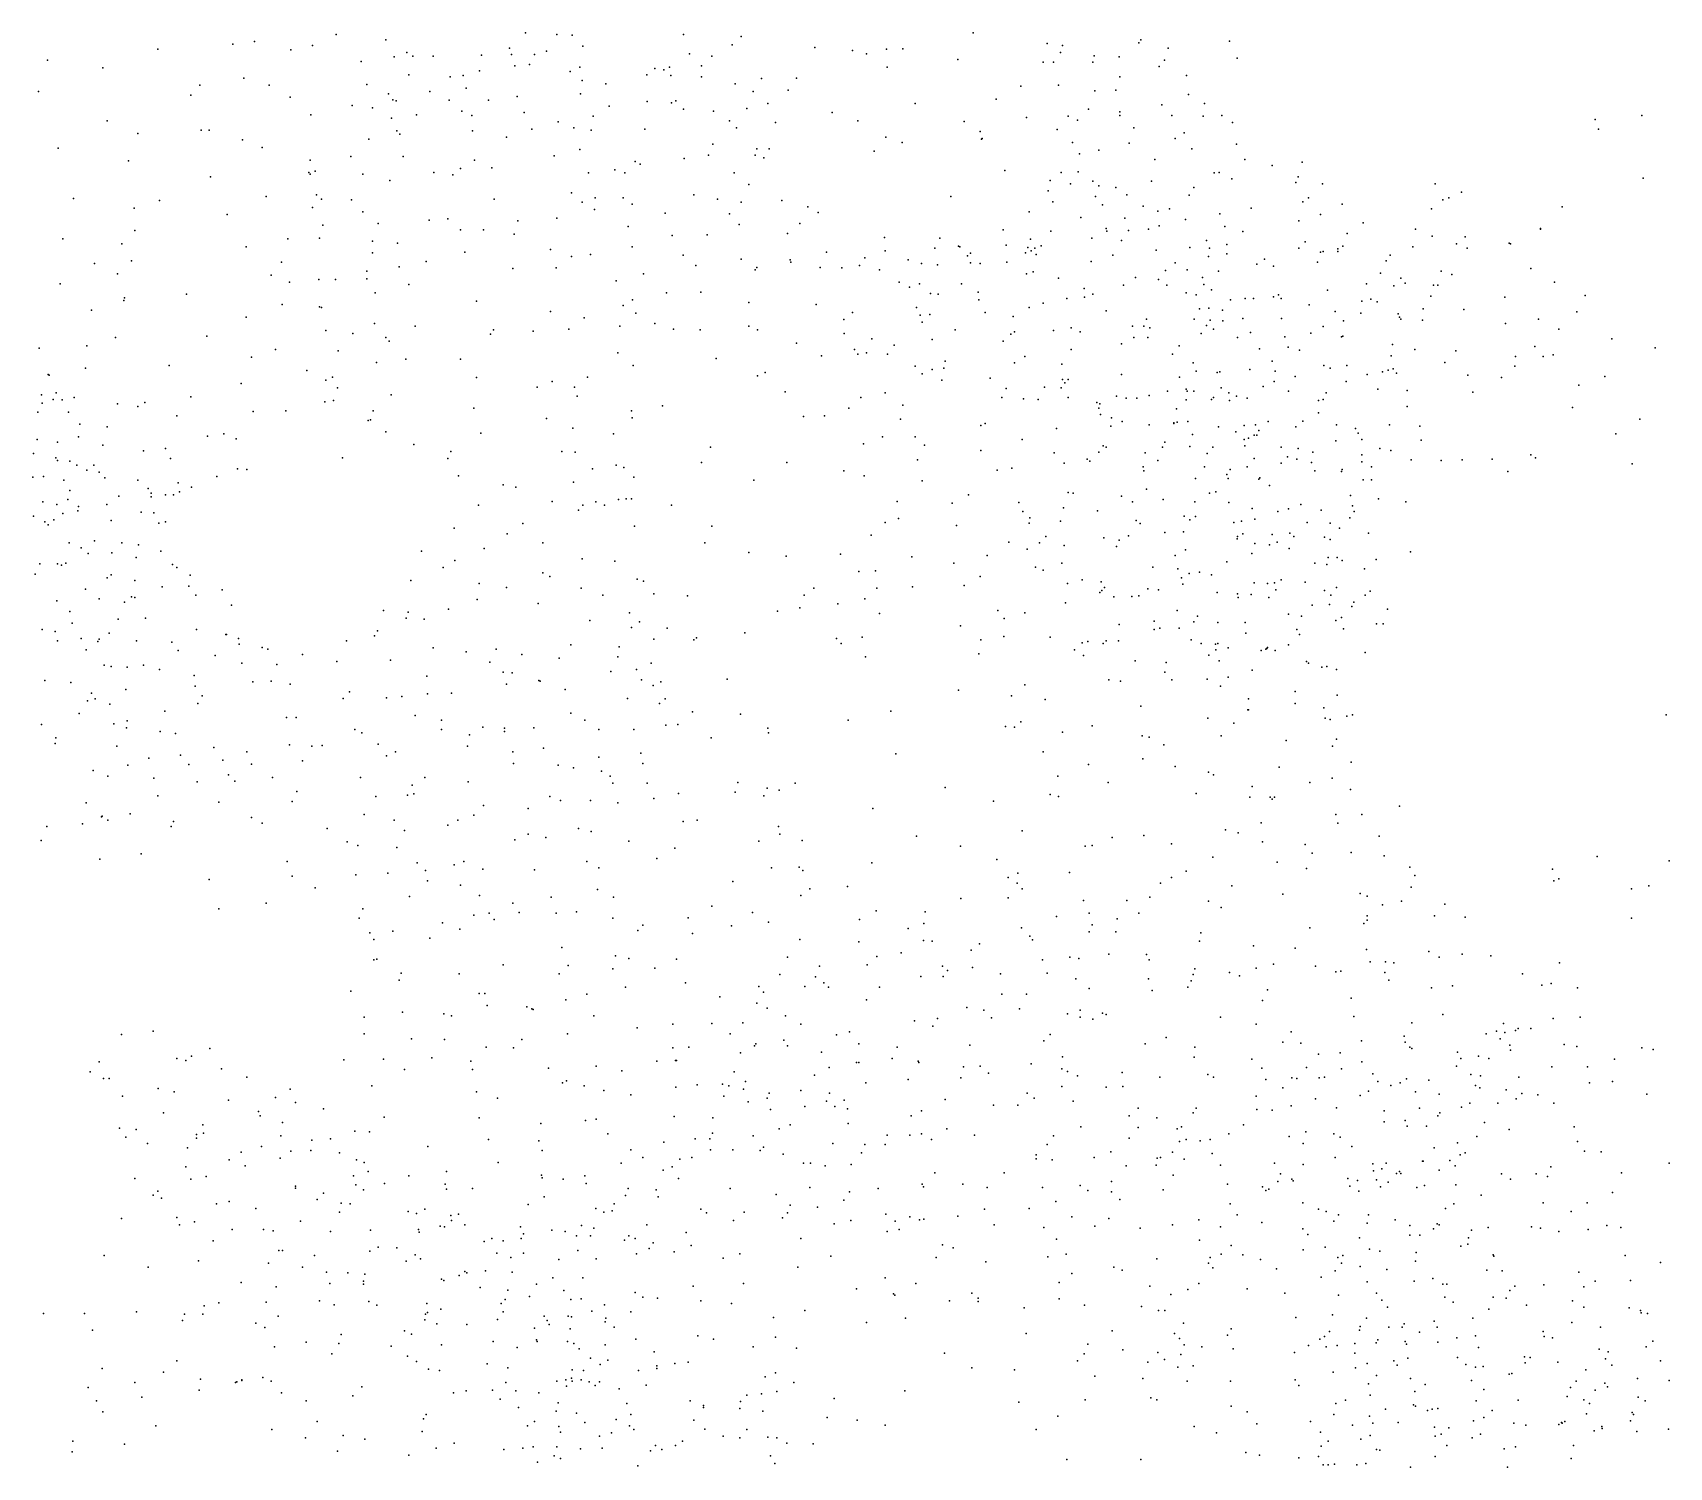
# Model space of a CAD drawing. Header units: millimetres. Extents: x -60275265 to 22802890, y -38578442 to 24337084.
# Drawn here: x 9844622 to 12411622, y -11136304 to -8886304 of the extents above; entities that cross this region are included whole.
import ezdxf

# ---------------------------------------------------------------- set-up
doc = ezdxf.new("R2010")
doc.units = ezdxf.units.MM
doc.header["$MEASUREMENT"] = 0
doc.layers.add('particles', color=7, linetype='Continuous', true_color=0x000000)

msp = doc.modelspace()

# ---------------------------------------------------------------- linework, layer by layer
at = {"layer": 'particles', "color": 93, "true_color": 0x67d435}
for p in [(10158622, -8904304), (10192622, -8900304), (10283622, -8906304), (10320622, -8889304), (10398622, -8897304), (10617622, -8886304), (10666622, -8889304), (10690622, -8890304), (10707622, -8907304), (10865622, -8889304), (10941622, -8905304), (10955622, -8892304), (11319622, -8886304), (11435622, -8903304), (11459622, -8906304), (11579622, -8902304), (11582622, -8897304), (11721622, -8899304), (9867622, -8929304), (10040622, -8912304), (10249622, -8913304), (10359622, -8931304), (10411622, -8924304), (10431622, -8917304), (10440622, -8923304), (10472622, -8923304), (10548622, -8921304), (10592622, -8910304), (10595622, -8920304), (10631622, -8920304), (10650622, -8915304), (10874622, -8919304), (10909622, -8923304), (11071622, -8909304), (11130622, -8914304), (11152622, -8919304), (11183622, -8912304), (11209622, -8911304), (11295622, -8928304), (11429622, -8932304), (11445622, -8932304), (11456622, -8917304), (11507622, -8932304), (11509622, -8922304), (11548622, -8924304), (11619622, -8929304), (11625622, -8910304), (11733622, -8926304), (9954622, -8941304), (10175622, -8957304), (10434622, -8952304), (10499622, -8955304), (10519622, -8953304), (10545622, -8946304), (10600622, -8938304), (10623622, -8936304), (10687622, -8947304), (10702622, -8940304), (10807622, -8952304), (10820622, -8942304), (10834622, -8944304), (10843622, -8940304), (10845622, -8953304), (10893622, -8938304), (10893622, -8955304), (10987622, -8958304), (11042622, -8957304), (11184622, -8940304), (11549622, -8955304), (11611622, -8939304), (11654622, -8953304), (9853622, -8978304), (10092622, -8984304), (10106622, -8968304), (10215622, -8968304), (10368622, -8967304), (10402622, -8982304), (10467622, -8978304), (10524622, -8973304), (10703622, -8982304), (10706622, -8961304), (10743622, -8966304), (10946622, -8966304), (10974622, -8978304), (11029622, -8976304), (11394622, -8970304), (11453622, -8968304), (11510622, -8977304), (11543622, -8976304), (11657622, -8983304), (10248622, -8987304), (10345622, -9000304), (10377622, -9004304), (10409622, -8991304), (10414622, -8993304), (10497622, -8992304), (10517622, -9009304), (10559622, -8992304), (10604622, -8986304), (10748622, -9001304), (10808622, -8994304), (10846622, -8996304), (10853622, -8993304), (10865622, -9006304), (10912622, -9009304), (10964622, -9005304), (10997622, -8997304), (11228622, -8997304), (11355622, -8990304), (11500622, -9006304), (11615622, -8999304), (11682622, -8997304), (9961622, -9024304), (10280622, -9015304), (10407622, -9020304), (10446622, -9015304), (10533622, -9016304), (10615622, -9011304), (10668622, -9026304), (10693622, -9035304), (10723622, -9017304), (10937622, -9024304), (10948622, -9035304), (11009622, -9027304), (11098622, -9011304), (11138622, -9024304), (11305622, -9025304), (11403622, -9019304), (11468622, -9017304), (11483622, -9023304), (11549622, -9010304), (11549622, -9016304), (11571622, -9035304), (11631622, -9016304), (11680622, -9017304), (11709622, -9016304), (11726622, -9027304), (12295622, -9022304), (12368622, -9016304), (10009622, -9044304), (10108622, -9039304), (10121622, -9039304), (10173622, -9054304), (10371622, -9053304), (10415622, -9040304), (10420622, -9045304), (10534622, -9040304), (10587622, -9050304), (10627622, -9037304), (10720622, -9039304), (10804622, -9037304), (10911622, -9061304), (11182622, -9050304), (11208622, -9058304), (11330622, -9041304), (11332622, -9053304), (11333622, -9052304), (11451622, -9038304), (11475622, -9058304), (11564622, -9059304), (11636622, -9052304), (11650622, -9043304), (11732622, -9061304), (12300622, -9037304), (9884622, -9067304), (10204622, -9066304), (10279622, -9086304), (10343622, -9080304), (10425622, -9080304), (10537622, -9086304), (10662622, -9079304), (10702622, -9069304), (10866622, -9083304), (10904622, -9078304), (10977622, -9078304), (10980622, -9068304), (10991622, -9082304), (10999622, -9068304), (11164622, -9072304), (11486622, -9076304), (11516622, -9070304), (11604622, -9085304), (11662622, -9068304), (11745622, -9085304), (9994622, -9087304), (10123622, -9112304), (10277622, -9105304), (10279622, -9108304), (10287622, -9103304), (10362622, -9108304), (10473622, -9105304), (10503622, -9109304), (10515622, -9099304), (10564622, -9098304), (10716622, -9106304), (10757622, -9101304), (10773622, -9106304), (10789622, -9088304), (10797622, -9092304), (10944622, -9106304), (11369622, -9102304), (11457622, -9105304), (11484622, -9104304), (11484622, -9104304), (11697622, -9106304), (11705622, -9105304), (11788622, -9094304), (11829622, -9112304), (11835622, -9089304), (10404622, -9118304), (10689622, -9137304), (10967622, -9124304), (11437622, -9134304), (11440622, -9118304), (11472622, -9123304), (11507622, -9119304), (11516622, -9126304), (11543622, -9129304), (11599622, -9119304), (11665622, -9129304), (11725622, -9115304), (11825622, -9121304), (11867622, -9123304), (12044622, -9123304), (12085622, -9136304), (12370622, -9114304), (9908622, -9146304), (10003622, -9161304), (10043622, -9149304), (10210622, -9143304), (10283622, -9160304), (10289622, -9140304), (10297622, -9147304), (10344622, -9148304), (10568622, -9147304), (10706622, -9152304), (10725622, -9163304), (10726622, -9145304), (10770622, -9145304), (10784622, -9155304), (10881622, -9140304), (10918622, -9147304), (10955622, -9152304), (11019622, -9149304), (11060622, -9159304), (11284622, -9143304), (11444622, -9151304), (11511622, -9143304), (11522622, -9156304), (11560622, -9140304), (11586622, -9158304), (11627622, -9162304), (11658622, -9141304), (11755622, -9161304), (11836622, -9151304), (11845622, -9145304), (11898622, -9155304), (12038622, -9162304), (12056622, -9148304), (12065622, -9145304), (12243622, -9159304), (10149622, -9171304), (10299622, -9188304), (10362622, -9167304), (10386622, -9185304), (10466622, -9180304), (10495622, -9178304), (10605622, -9181304), (10666622, -9177304), (10836622, -9169304), (10937622, -9170304), (10952622, -9187304), (11047622, -9185304), (11076622, -9168304), (11407622, -9167304), (11488622, -9176304), (11557622, -9177304), (11609622, -9166304), (11611622, -9189304), (11652622, -9179304), (11706622, -9170304), (11830622, -9181304), (11864622, -9171304), (11931622, -9184304), (9891622, -9209304), (10004622, -9196304), (10244622, -9209304), (10294622, -9208304), (10377622, -9213304), (10515622, -9195304), (10551622, -9195304), (10599622, -9202304), (10778622, -9190304), (10847622, -9204304), (10902622, -9203304), (11028622, -9201304), (11180622, -9207304), (11267622, -9208304), (11366622, -9195304), (11409622, -9210304), (11441622, -9197304), (11505622, -9208304), (11528622, -9193304), (11529622, -9197304), (11552622, -9212304), (11563622, -9196304), (11594622, -9194304), (11685622, -9212304), (11714622, -9190304), (11742622, -9198304), (11840622, -9214304), (11906622, -9201304), (12013622, -9194304), (12039622, -9205304), (12091622, -9206304), (12209622, -9193304), (12209622, -9194304), (9984622, -9217304), (10179622, -9222304), (10377622, -9231304), (10416622, -9216304), (10522622, -9230304), (10656622, -9226304), (10689622, -9237304), (10719622, -9234304), (10784622, -9222304), (10864622, -9235304), (11089622, -9230304), (11149622, -9239304), (11181622, -9228304), (11259622, -9224304), (11296622, -9221304), (11298622, -9222304), (11310622, -9236304), (11315622, -9232304), (11371622, -9219304), (11401622, -9231304), (11405622, -9223304), (11410622, -9228304), (11416622, -9224304), (11418622, -9234304), (11426622, -9220304), (11538622, -9235304), (11606622, -9227304), (11659622, -9223304), (11688622, -9237304), (11690622, -9224304), (11717622, -9218304), (11717622, -9233304), (11830622, -9224304), (11864622, -9230304), (11868622, -9229304), (11891622, -9225304), (11891622, -9229304), (11899622, -9221304), (11973622, -9235304), (12009622, -9222304), (12077622, -9217304), (12094622, -9224304), (12160622, -9216304), (12162622, -9217304), (9941622, -9248304), (9977622, -9264304), (9999622, -9244304), (10218622, -9266304), (10234622, -9246304), (10368622, -9260304), (10419622, -9253304), (10461622, -9245304), (10597622, -9256304), (10665622, -9255304), (10802622, -9264304), (10884622, -9251304), (10955622, -9241304), (10977622, -9258304), (10980622, -9254304), (11032622, -9242304), (11033622, -9246304), (11079622, -9254304), (11113622, -9255304), (11141622, -9251304), (11172622, -9258304), (11217622, -9242304), (11238622, -9248304), (11263622, -9250304), (11315622, -9247304), (11330622, -9248304), (11372622, -9246304), (11403622, -9264304), (11413622, -9261304), (11504622, -9245304), (11621622, -9259304), (11636622, -9247304), (11655622, -9258304), (11704622, -9260304), (11764622, -9249304), (11776622, -9241304), (11790622, -9252304), (11859622, -9246304), (11958622, -9263304), (11967622, -9244304), (12053622, -9260304), (12070622, -9265304), (12194622, -9256304), (9887622, -9280304), (10247622, -9277304), (10293622, -9273304), (10319622, -9273304), (10368622, -9272304), (10434622, -9281304), (10759622, -9275304), (11203622, -9277304), (11219622, -9285304), (11235622, -9280304), (11301622, -9280304), (11453622, -9271304), (11493622, -9287304), (11555622, -9282304), (11574622, -9270304), (11610622, -9273304), (11623622, -9282304), (11679622, -9270304), (11681622, -9281304), (11693622, -9289304), (11875622, -9290304), (11936622, -9280304), (11979622, -9283304), (11990622, -9271304), (11997622, -9279304), (12041622, -9282304), (12048622, -9282304), (12231622, -9277304), (9987622, -9306304), (9988622, -9302304), (10085622, -9296304), (10235622, -9312304), (10294622, -9316304), (10297622, -9317304), (10381622, -9294304), (10540622, -9307304), (10770622, -9314304), (10785622, -9305304), (10838622, -9294304), (10892622, -9293304), (10967622, -9309304), (11073622, -9312304), (11230622, -9317304), (11252622, -9295304), (11264622, -9296304), (11327622, -9293304), (11328622, -9305304), (11407622, -9317304), (11429622, -9310304), (11466622, -9303304), (11494622, -9301304), (11507622, -9296304), (11653622, -9294304), (11669622, -9297304), (11723622, -9305304), (11746622, -9303304), (11759622, -9303304), (11790622, -9300304), (11798622, -9297304), (11802622, -9303304), (11846622, -9313304), (11929622, -9307304), (11943622, -9304304), (11953622, -9308304), (12037622, -9299304), (12153622, -9301304), (12279622, -9298304), (9936622, -9321304), (10179622, -9332304), (10380622, -9342304), (10656622, -9323304), (10709622, -9333304), (10790622, -9326304), (10820622, -9342304), (11116622, -9336304), (11130622, -9325304), (11236622, -9329304), (11239622, -9340304), (11251622, -9328304), (11338622, -9325304), (11382622, -9331304), (11528622, -9322304), (11591622, -9335304), (11666622, -9335304), (11674622, -9319304), (11689622, -9318304), (11691622, -9337304), (11710622, -9321304), (11711622, -9338304), (11742622, -9334304), (11803622, -9334304), (11887622, -9323304), (11900622, -9338304), (11927622, -9326304), (11986622, -9327304), (11988622, -9332304), (11990622, -9335304), (12024622, -9337304), (12025622, -9319304), (12089622, -9320304), (12154622, -9342304), (12206622, -9335304), (12266622, -9324304), (9974622, -9364304), (10117622, -9362304), (10304622, -9353304), (10346622, -9358304), (10398622, -9364304), (10444622, -9346304), (10562622, -9359304), (10567622, -9352304), (10629622, -9354304), (10685622, -9351304), (10765622, -9346304), (10849622, -9351304), (10891622, -9352304), (10967622, -9346304), (10981622, -9352304), (11117622, -9358304), (11160622, -9366304), (11255622, -9367304), (11291622, -9352304), (11378622, -9359304), (11384622, -9355304), (11445622, -9353304), (11473622, -9349304), (11487622, -9355304), (11569622, -9346304), (11571622, -9364304), (11587622, -9346304), (11593622, -9364304), (11596622, -9349304), (11677622, -9358304), (11685622, -9345304), (11696622, -9351304), (11734622, -9364304), (11754622, -9356304), (11808622, -9363304), (11849622, -9357304), (11868622, -9347304), (11897622, -9363304), (11899622, -9362304), (12238622, -9351304), (12321622, -9366304), (9854622, -9381304), (9929622, -9377304), (10225622, -9383304), (10323622, -9385304), (10403622, -9370304), (10762622, -9388304), (11042622, -9373304), (11081622, -9393304), (11133622, -9383304), (11138622, -9390304), (11152622, -9388304), (11185622, -9390304), (11195622, -9376304), (11366622, -9370304), (11400622, -9394304), (11473622, -9383304), (11552622, -9374304), (11632622, -9390304), (11642622, -9377304), (11768622, -9382304), (11813622, -9379304), (11831622, -9384304), (11975622, -9393304), (11977622, -9375304), (12012622, -9383304), (12076622, -9385304), (12170622, -9394304), (12200622, -9378304), (12213622, -9394304), (12229622, -9391304), (12389622, -9380304), (9927622, -9412304), (10058622, -9408304), (10187622, -9395304), (10274622, -9416304), (10383622, -9403304), (10429622, -9398304), (10515622, -9398304), (10786622, -9408304), (10916622, -9397304), (10993622, -9419304), (11228622, -9409304), (11255622, -9414304), (11273622, -9412304), (11275622, -9401304), (11384622, -9404304), (11458622, -9406304), (11664622, -9404304), (11669622, -9417304), (11702622, -9419304), (11706622, -9418304), (11753622, -9414304), (11788622, -9401304), (11793622, -9417304), (11869622, -9408304), (11879622, -9412304), (11905622, -9408304), (11961622, -9418304), (11970622, -9415304), (11978622, -9413304), (11983622, -9420304), (12059622, -9403304), (12169622, -9409304), (9868622, -9422304), (9870622, -9423304), (10171622, -9436304), (10304622, -9431304), (10314622, -9426304), (10322622, -9443304), (10540622, -9427304), (10635622, -9442304), (10659622, -9433304), (10694622, -9442304), (10714622, -9426304), (10981622, -9424304), (11239622, -9421304), (11270622, -9431304), (11346622, -9428304), (11371622, -9444304), (11431622, -9442304), (11457622, -9443304), (11459622, -9430304), (11463622, -9435304), (11468622, -9430304), (11552622, -9422304), (11643622, -9426304), (11653622, -9445304), (11708622, -9443304), (11774622, -9441304), (11791622, -9433304), (11824622, -9425304), (11904622, -9433304), (11937622, -9422304), (11954622, -9445304), (12095622, -9423304), (12148622, -9427304), (12269622, -9439304), (12310622, -9425304), (9858622, -9454304), (9859622, -9467304), (9876622, -9461304), (9881622, -9451304), (9890622, -9462304), (9909622, -9458304), (9977622, -9468304), (10020622, -9466304), (10092622, -9457304), (10302622, -9465304), (10316622, -9463304), (10406622, -9454304), (10698622, -9456304), (10832622, -9471304), (11024622, -9449304), (11143622, -9458304), (11181622, -9451304), (11209622, -9470304), (11364622, -9458304), (11398622, -9460304), (11421622, -9461304), (11468622, -9458304), (11513622, -9466304), (11518622, -9468304), (11544622, -9456304), (11559622, -9459304), (11576622, -9459304), (11595622, -9455304), (11624622, -9448304), (11653622, -9462304), (11655622, -9448304), (11665622, -9448304), (11693622, -9461304), (11696622, -9458304), (11720622, -9451304), (11721622, -9463304), (11732622, -9456304), (11749622, -9459304), (11814622, -9448304), (11861622, -9463304), (11868622, -9461304), (11873622, -9451304), (12000622, -9447304), (12103622, -9450304), (9852622, -9481304), (9900622, -9481304), (10009622, -9472304), (10070622, -9487304), (10190622, -9480304), (10241622, -9479304), (10370622, -9494304), (10374622, -9493304), (10378622, -9479304), (10536622, -9475304), (10650622, -9491304), (10783622, -9479304), (10784622, -9490304), (11053622, -9488304), (11086622, -9487304), (11124622, -9475304), (11205622, -9492304), (11516622, -9475304), (11519622, -9485304), (11536622, -9490304), (11553622, -9496304), (11638622, -9476304), (11639622, -9497304), (11656622, -9496304), (11782622, -9496304), (11836622, -9495304), (11861622, -9482304), (12000622, -9472304), (12259622, -9474304), (12365622, -9492304), (9916622, -9520304), (9918622, -9500304), (9961622, -9504304), (10118622, -9519304), (10144622, -9515304), (10163622, -9523304), (10398622, -9512304), (10547622, -9514304), (10691622, -9506304), (10755622, -9515304), (11177622, -9520304), (11228622, -9520304), (11331622, -9502304), (11338622, -9499304), (11450622, -9507304), (11535622, -9503304), (11595622, -9501304), (11634622, -9498304), (11634622, -9499304), (11663622, -9516304), (11704622, -9504304), (11731622, -9512304), (11744622, -9502304), (11751622, -9522304), (11760622, -9517304), (11762622, -9501304), (11764622, -9517304), (11767622, -9510304), (11825622, -9504304), (11889622, -9501304), (11919622, -9507304), (11923622, -9514304), (11972622, -9501304), (12020622, -9503304), (12327622, -9515304), (9845622, -9546304), (9851622, -9524304), (9883622, -9528304), (9954622, -9533304), (10018622, -9542304), (10052622, -9538304), (10442622, -9532304), (10500622, -9543304), (10674622, -9543304), (10695622, -9544304), (10907622, -9536304), (11147622, -9531304), (11243622, -9533304), (11331622, -9541304), (11396622, -9524304), (11446622, -9545304), (11516622, -9544304), (11523622, -9534304), (11528622, -9536304), (11589622, -9545304), (11616622, -9536304), (11620622, -9528304), (11659622, -9535304), (11686622, -9546304), (11695622, -9536304), (11744622, -9524304), (11745622, -9534304), (11802622, -9536304), (11829622, -9538304), (11852622, -9544304), (11888622, -9526304), (11929622, -9524304), (11929622, -9548304), (11957622, -9538304), (11974622, -9541304), (12022622, -9525304), (12194622, -9548304), (9880622, -9553304), (9883622, -9557304), (9902622, -9558304), (9913622, -9564304), (9929622, -9572304), (9940622, -9564304), (10060622, -9554304), (10165622, -9570304), (10180622, -9571304), (10330622, -9553304), (10495622, -9554304), (10722622, -9570304), (10759622, -9564304), (10771622, -9568304), (10893622, -9560304), (11027622, -9560304), (11116622, -9573304), (11232622, -9556304), (11357622, -9572304), (11380622, -9569304), (11462622, -9561304), (11498622, -9555304), (11502622, -9558304), (11586622, -9567304), (11587622, -9573304), (11609622, -9557304), (11682622, -9567304), (11722622, -9571304), (11749622, -9567304), (11760622, -9554304), (11802622, -9561304), (11812622, -9551304), (11827622, -9555304), (11850622, -9560304), (11855622, -9573304), (11897622, -9574304), (11898622, -9571304), (11929622, -9559304), (11944622, -9567304), (12006622, -9556304), (12053622, -9557304), (12086622, -9556304), (12133622, -9555304), (12158622, -9574304), (12201622, -9553304), (12353622, -9562304), (9844622, -9583304), (9861622, -9582304), (9893622, -9588304), (9948622, -9575304), (9957622, -9584304), (10009622, -9588304), (10072622, -9592304), (10093622, -9599304), (10133622, -9582304), (10512622, -9581304), (10582622, -9595304), (10602622, -9599304), (10692622, -9591304), (10787622, -9583304), (10975622, -9588304), (11148622, -9581304), (11239622, -9589304), (11668622, -9585304), (11717622, -9579304), (11719622, -9585304), (11767622, -9586304), (11769622, -9584304), (11784622, -9596304), (11931622, -9587304), (11944622, -9587304), (9860622, -9622304), (9899622, -9618304), (9902622, -9604304), (9979622, -9613304), (10025622, -9601304), (10030622, -9608304), (10030622, -9614304), (10052622, -9611304), (10065622, -9611304), (10074622, -9606304), (10659622, -9621304), (10727622, -9622304), (10763622, -9618304), (10775622, -9617304), (10783622, -9617304), (11200622, -9621304), (11286622, -9624304), (11312622, -9611304), (11391622, -9623304), (11468622, -9607304), (11476622, -9608304), (11552622, -9613304), (11569622, -9622304), (11591622, -9602304), (11617622, -9618304), (11667622, -9622304), (11690622, -9608304), (11700622, -9606304), (11720622, -9623304), (11911622, -9612304), (11955622, -9617304), (11998622, -9622304), (9845622, -9644304), (9877622, -9650304), (9882622, -9626304), (9891622, -9640304), (9915622, -9636304), (9916622, -9629304), (9960622, -9626304), (9967622, -9651304), (10014622, -9638304), (10034622, -9639304), (10543622, -9627304), (10700622, -9635304), (10707622, -9627304), (10741622, -9627304), (10846622, -9627304), (11202622, -9648304), (11397622, -9637304), (11408622, -9647304), (11461622, -9631304), (11514622, -9636304), (11575622, -9651304), (11650622, -9644304), (11659622, -9650304), (11668622, -9645304), (11757622, -9632304), (11761622, -9649304), (11797622, -9637304), (11814622, -9633304), (11833622, -9626304), (11865622, -9635304), (11910622, -9647304), (11914622, -9628304), (11917622, -9637304), (9863622, -9653304), (9868622, -9658304), (10042622, -9655304), (10052622, -9653304), (10505622, -9663304), (10588622, -9672304), (10613622, -9656304), (10788622, -9660304), (10909622, -9660304), (11159622, -9674304), (11181622, -9654304), (11293622, -9659304), (11407622, -9655304), (11433622, -9676304), (11456622, -9652304), (11563622, -9675304), (11581622, -9656304), (11620622, -9670304), (11649622, -9669304), (11728622, -9654304), (11734622, -9676304), (11740622, -9652304), (11742622, -9672304), (11788622, -9673304), (11816622, -9671304), (11822622, -9676304), (11843622, -9654304), (11870622, -9677304), (11879622, -9655304), (11894622, -9663304), (11939622, -9671304), (9901622, -9686304), (9920622, -9694304), (9941622, -9683304), (9968622, -9702304), (9984622, -9686304), (10010622, -9689304), (10045622, -9699304), (10454622, -9699304), (10552622, -9695304), (10644622, -9686304), (10898622, -9686304), (10967622, -9701304), (11375622, -9685304), (11404622, -9696304), (11423622, -9686304), (11462622, -9690304), (11524622, -9678304), (11544622, -9692304), (11548622, -9682304), (11652622, -9697304), (11733622, -9680304), (11761622, -9687304), (11784622, -9689304), (11796622, -9685304), (11815622, -9695304), (11879622, -9681304), (12005622, -9700304), (9855622, -9719304), (9883622, -9719304), (9889622, -9721304), (9896622, -9718304), (9931622, -9703304), (10006622, -9709304), (10063622, -9720304), (10070622, -9725304), (10488622, -9725304), (10506622, -9714304), (10706622, -9711304), (10757622, -9715304), (11026622, -9707304), (11111622, -9704304), (11223622, -9708304), (11289622, -9718304), (11341622, -9706304), (11417622, -9724304), (11458622, -9718304), (11601622, -9724304), (11636622, -9706304), (11640622, -9727304), (11717622, -9716304), (11756622, -9703304), (11855622, -9718304), (11874622, -9720304), (11876622, -9709304), (11890622, -9709304), (11898622, -9714304), (11933622, -9727304), (11951622, -9712304), (9848622, -9735304), (9961622, -9741304), (9967622, -9736304), (10004622, -9745304), (10089622, -9754304), (10091622, -9737304), (10437622, -9745304), (10544622, -9750304), (10644622, -9733304), (10655622, -9739304), (10792622, -9743304), (10802622, -9746304), (11140622, -9731304), (11166622, -9730304), (11305622, -9753304), (11330622, -9739304), (11429622, -9729304), (11467622, -9750304), (11490622, -9744304), (11520622, -9747304), (11646622, -9741304), (11648622, -9751304), (11658622, -9734304), (11674622, -9732304), (11693622, -9736304), (11760622, -9749304), (11781622, -9750304), (11792622, -9749304), (11802622, -9744304), (11840622, -9748304), (9882622, -9777304), (9927622, -9759304), (9948622, -9774304), (9988622, -9779304), (9999622, -9771304), (10004622, -9772304), (10047622, -9755304), (10100622, -9768304), (10141622, -9760304), (10541622, -9775304), (10587622, -9756304), (10704622, -9757304), (10738622, -9768304), (10818622, -9766304), (10871622, -9769304), (11054622, -9768304), (11069622, -9757304), (11149622, -9774304), (11168622, -9757304), (11224622, -9755304), (11518622, -9764304), (11521622, -9761304), (11525622, -9756304), (11540622, -9771304), (11568622, -9770304), (11579622, -9769304), (11593622, -9758304), (11610622, -9760304), (11702622, -9764304), (11734622, -9766304), (11735622, -9772304), (11755622, -9767304), (11783622, -9772304), (11794622, -9760304), (11870622, -9761304), (11880622, -9768304), (11889622, -9756304), (11916622, -9779304), (11934622, -9768304), (11942622, -9762304), (9902622, -9794304), (10021622, -9804304), (10156622, -9784304), (10394622, -9792304), (10430622, -9804304), (10433622, -9795304), (10496622, -9790304), (10637622, -9781304), (10780622, -9796304), (11012622, -9793304), (11047622, -9788304), (11107622, -9782304), (11172622, -9797304), (11358622, -9792304), (11368622, -9805304), (11400622, -9796304), (11464622, -9780304), (11639622, -9792304), (11671622, -9801304), (11814622, -9798304), (11834622, -9801304), (11851622, -9784304), (11878622, -9783304), (11897622, -9803304), (11913622, -9786304), (11969622, -9790304), (9859622, -9822304), (9879622, -9825304), (9906622, -9812304), (9964622, -9828304), (9978622, -9806304), (10101622, -9822304), (10147622, -9830304), (10148622, -9830304), (10385622, -9824304), (10458622, -9806304), (10718622, -9808304), (10783622, -9819304), (10796622, -9810304), (10839622, -9820304), (10961622, -9827304), (11299622, -9816304), (11548622, -9814304), (11603622, -9809304), (11603622, -9822304), (11612622, -9820304), (11642622, -9820304), (11665622, -9810304), (11703622, -9811304), (11746622, -9811304), (11747622, -9828304), (11827622, -9822304), (11831622, -9830304), (11888622, -9808304), (11900622, -9821304), (11952622, -9813304), (11962622, -9813304), (9883622, -9840304), (9920622, -9836304), (9928622, -9854304), (9946622, -9841304), (9948622, -9837304), (10007622, -9840304), (10062622, -9842304), (10072622, -9855304), (10167622, -9836304), (10168622, -9845304), (10204622, -9850304), (10213622, -9853304), (10336622, -9840304), (10380622, -9832304), (10472622, -9851304), (10571622, -9853304), (10688622, -9846304), (10764622, -9849304), (10818622, -9837304), (10881622, -9838304), (10885622, -9835304), (11105622, -9836304), (11112622, -9844304), (11145622, -9834304), (11331622, -9838304), (11367622, -9833304), (11440622, -9834304), (11478622, -9854304), (11490622, -9843304), (11499622, -9841304), (11523622, -9844304), (11528622, -9840304), (11547622, -9840304), (11661622, -9838304), (11677622, -9844304), (11699622, -9845304), (11700622, -9854304), (11703622, -9844304), (11719622, -9851304), (11771622, -9855304), (11778622, -9853304), (11780622, -9852304), (11781622, -9850304), (11793622, -9855304), (11814622, -9846304), (9956622, -9878304), (9967622, -9880304), (9992622, -9881304), (10018622, -9878304), (10130622, -9863304), (10172622, -9875304), (10227622, -9877304), (10267622, -9861304), (10321622, -9872304), (10405622, -9870304), (10524622, -9857304), (10561622, -9873304), (10611622, -9861304), (10670622, -9867304), (10762622, -9865304), (10814622, -9875304), (11150622, -9865304), (11328622, -9860304), (11492622, -9863304), (11573622, -9871304), (11622622, -9874304), (11689622, -9862304), (11705622, -9871304), (11842622, -9872304), (11845622, -9875304), (11866622, -9881304), (11874622, -9880304), (11934622, -9858304), (9863622, -9902304), (9904622, -9905304), (10043622, -9885304), (10097622, -9894304), (10189622, -9904304), (10218622, -9903304), (10248622, -9908304), (10462622, -9895304), (10582622, -9889304), (10587622, -9908304), (10596622, -9890304), (10638622, -9902304), (10640622, -9903304), (10751622, -9888304), (10791622, -9885304), (10799622, -9901304), (10829622, -9904304), (10933622, -9900304), (11532622, -9901304), (11550622, -9903304), (11620622, -9889304), (11631622, -9901304), (11686622, -9900304), (11719622, -9897304), (11757622, -9886304), (11889622, -9885304), (9936622, -9922304), (9942622, -9931304), (9990622, -9916304), (10099622, -9911304), (10110622, -9926304), (10331622, -9930304), (10341622, -9920304), (10399622, -9929304), (10423622, -9927304), (10463622, -9923304), (10501622, -9922304), (10679622, -9916304), (10777622, -9930304), (10817622, -9910304), (10836622, -9931304), (11296622, -9917304), (11379622, -9926304), (11400622, -9909304), (11432622, -9932304), (11707622, -9911304), (11751622, -9931304), (11824622, -9919304), (11890622, -9925304), (9917622, -9954304), (9930622, -9934304), (9965622, -9939304), (10051622, -9950304), (10103622, -9938304), (10444622, -9957304), (10688622, -9953304), (10827622, -9938304), (10879622, -9951304), (10954622, -9955304), (11190622, -9950304), (11582622, -9942304), (11750622, -9948304), (11751622, -9948304), (11824622, -9938304), (11869622, -9945304), (11905622, -9958304), (11914622, -9956304), (12406622, -9956304), (9858622, -9971304), (9971622, -9970304), (9991622, -9976304), (9992622, -9965304), (10044622, -9982304), (10068622, -9985304), (10242622, -9960304), (10257622, -9960304), (10349622, -9979304), (10360622, -9984304), (10485622, -9964304), (10485622, -9979304), (10550622, -9975304), (10584622, -9977304), (10584622, -9982304), (10630622, -9976304), (10710622, -9964304), (10732622, -9979304), (10787622, -9979304), (10837622, -9972304), (10856622, -9971304), (10997622, -9977304), (10998622, -9984304), (11123622, -9964304), (11370622, -9974304), (11384622, -9975304), (11394622, -9967304), (11459622, -9983304), (11506622, -9973304), (11687622, -9961304), (11728622, -9969304), (11871622, -9961304), (11879622, -9963304), (9879622, -10001304), (9880622, -9992304), (9976622, -10005304), (10128622, -10007304), (10247622, -10003304), (10282622, -10005304), (10298622, -10004304), (10386622, -10002304), (10526622, -10005304), (10529622, -9987304), (10645622, -10008304), (10908622, -9992304), (11584622, -9989304), (11595622, -9991304), (11618622, -10003304), (11708622, -9989304), (11810622, -9996304), (11883622, -10005304), (11889622, -9994304), (9993622, -10035304), (10026622, -10024304), (10076622, -10019304), (10089622, -10034304), (10142622, -10027304), (10180622, -10014304), (10187622, -10033304), (10267622, -10028304), (10399622, -10020304), (10413622, -10014304), (10597622, -10014304), (10598622, -10032304), (10668622, -10035304), (10732622, -10022304), (10798622, -10016304), (10801622, -10032304), (11198622, -10017304), (11429622, -10014304), (11500622, -10034304), (11585622, -10025304), (11912622, -10030304), (9939622, -10043304), (9962622, -10052304), (10034622, -10055304), (10102622, -10061304), (10151622, -10050304), (10161622, -10060304), (10220622, -10054304), (10358622, -10054304), (10459622, -10054304), (10527622, -10061304), (10692622, -10039304), (10736622, -10044304), (10750622, -10052304), (10950622, -10062304), (11452622, -10052304), (11531622, -10062304), (11636622, -10037304), (11688622, -10046304), (11696622, -10050304), (11799622, -10038304), (11847622, -10062304), (11882622, -10055304), (10040622, -10083304), (10258622, -10076304), (10382622, -10084304), (10432622, -10082304), (10439622, -10066304), (10442622, -10080304), (10655622, -10084304), (10754622, -10063304), (10808622, -10063304), (10818622, -10087304), (10857622, -10079304), (10946622, -10077304), (10991622, -10083304), (10996622, -10071304), (11015622, -10074304), (11040622, -10063304), (11275622, -10070304), (11440622, -10081304), (11453622, -10084304), (11669622, -10079304), (11753622, -10085304), (11757622, -10068304), (11785622, -10085304), (11788622, -10088304), (11792622, -10085304), (11911622, -10073304), (9928622, -10094304), (9997622, -10111304), (10136622, -10093304), (10251622, -10092304), (10364622, -10112304), (10536622, -10113304), (10551622, -10098304), (10621622, -10103304), (10672622, -10090304), (10719622, -10090304), (10762622, -10094304), (11162622, -10103304), (11351622, -10091304), (11888622, -10112304), (11929622, -10112304), (11988622, -10099304), (9866622, -10131304), (9922622, -10127304), (9952622, -10116304), (9953622, -10115304), (9962622, -10121304), (10061622, -10131304), (10065622, -10123304), (10187622, -10117304), (10204622, -10126304), (10306622, -10134304), (10411622, -10121304), (10427622, -10137304), (10495622, -10129304), (10511622, -10121304), (10700622, -10134304), (10720622, -10139304), (10864622, -10123304), (10886622, -10121304), (11014622, -10131304), (11396622, -10138304), (11715622, -10136304), (11771622, -10125304), (11891622, -10126304), (9857622, -10153304), (10337622, -10155304), (10354622, -10161304), (10415622, -10164304), (10600622, -10152304), (10621622, -10143304), (10649622, -10148304), (10779622, -10154304), (10851622, -10165304), (10983622, -10154304), (11016622, -10143304), (11051622, -10153304), (11230622, -10146304), (11299622, -10162304), (11495622, -10162304), (11506622, -10161304), (11537622, -10148304), (11587622, -10145304), (11630622, -10158304), (11735622, -10141304), (11773622, -10155304), (11840622, -10159304), (11956622, -10146304), (9949622, -10182304), (10014622, -10174304), (10243622, -10186304), (10447622, -10188304), (10520622, -10186304), (10713622, -10186304), (10823622, -10181304), (11160622, -10188304), (11356622, -10183304), (11695622, -10179304), (11796622, -10187304), (11851622, -10173304), (11912622, -10172304), (11964622, -10177304), (12298622, -10178304), (12411622, -10185304), (10121622, -10214304), (10251622, -10209304), (10351622, -10207304), (10401622, -10204304), (10460622, -10200304), (10463622, -10216304), (10505622, -10191304), (10550622, -10198304), (10631622, -10199304), (10732622, -10196304), (11003622, -10196304), (11046622, -10195304), (11052622, -10200304), (11374622, -10211304), (11389622, -10204304), (11470622, -10203304), (11630622, -10211304), (11653622, -10201304), (11842622, -10197304), (12004622, -10195304), (12012622, -10208304), (12228622, -10198304), (12230622, -10216304), (12238622, -10213304), (10287622, -10227304), (10435622, -10241304), (10515622, -10223304), (10545622, -10239304), (10657622, -10242304), (10730622, -10230304), (10755622, -10242304), (10942622, -10217304), (11049622, -10239304), (11063622, -10229304), (11122622, -10225304), (11388622, -10220304), (11396622, -10229304), (11596622, -10242304), (11613622, -10220304), (11725622, -10224304), (11805622, -10237304), (11926622, -10236304), (11937622, -10240304), (12006622, -10226304), (12352622, -10229304), (12379622, -10224304), (10136622, -10260304), (10210622, -10251304), (10362622, -10260304), (10560622, -10267304), (10597622, -10251304), (10607622, -10266304), (10665622, -10267304), (10697622, -10265304), (10909622, -10256304), (10973622, -10266304), (11167622, -10263304), (11244622, -10265304), (11300622, -10244304), (11374622, -10243304), (11492622, -10247304), (11501622, -10267304), (11560622, -10247304), (11579622, -10267304), (11688622, -10248304), (11708622, -10258304), (11961622, -10254304), (11991622, -10248304), (12059622, -10253304), (10356622, -10275304), (10487622, -10282304), (10514622, -10292304), (10536622, -10270304), (10568622, -10277304), (10754622, -10275304), (10801622, -10286304), (10872622, -10274304), (10940622, -10287304), (10998622, -10281304), (11141622, -10277304), (11217622, -10291304), (11242622, -10283304), (11395622, -10290304), (11450622, -10272304), (11506622, -10285304), (11545622, -10276304), (11847622, -10290304), (11932622, -10283304), (11937622, -10271304), (11937622, -10278304), (12043622, -10271304), (12091622, -10273304), (12352622, -10275304), (10373622, -10298304), (10379622, -10308304), (10409622, -10295304), (10467622, -10306304), (10793622, -10294304), (10879622, -10299304), (11047622, -10308304), (11140622, -10312304), (11241622, -10310304), (11255622, -10311304), (11329622, -10315304), (11408622, -10303304), (11412622, -10309304), (11501622, -10296304), (11543622, -10296304), (11674622, -10311304), (11676622, -10298304), (11759622, -10318304), (10379622, -10340304), (10384622, -10339304), (10674622, -10321304), (10758622, -10334304), (10779622, -10338304), (10854622, -10339304), (11028622, -10336304), (11168622, -10335304), (11206622, -10329304), (11316622, -10325304), (11428622, -10340304), (11471622, -10336304), (11485622, -10338304), (11532622, -10331304), (11591622, -10332304), (11595622, -10340304), (11824622, -10322304), (11936622, -10324304), (11942622, -10343304), (11966622, -10343304), (12034622, -10327304), (12050622, -10336304), (12086622, -10331304), (12131622, -10334304), (10422622, -10361304), (10513622, -10362304), (10582622, -10348304), (10670622, -10362304), (10684622, -10349304), (10754622, -10354304), (10820622, -10353304), (11016622, -10363304), (11072622, -10367304), (11078622, -10350304), (11153622, -10348304), (11237622, -10366304), (11271622, -10350304), (11272622, -10366304), (11279622, -10357304), (11318622, -10352304), (11362622, -10362304), (11435622, -10361304), (11480622, -10370304), (11594622, -10370304), (11664622, -10363304), (11667622, -10354304), (11721622, -10360304), (11737622, -10365304), (11763622, -10353304), (11790622, -10347304), (11856622, -10350304), (11888622, -10359304), (11896622, -10358304), (11965622, -10360304), (11979622, -10345304), (12181622, -10362304), (12239622, -10345304), (10343622, -10389304), (10419622, -10372304), (10544622, -10393304), (10553622, -10393304), (10713622, -10394304), (10774622, -10383304), (10868622, -10376304), (10983622, -10382304), (10990622, -10391304), (11055622, -10382304), (11085622, -10376304), (11092622, -10383304), (11172622, -10383304), (11364622, -10394304), (11403622, -10394304), (11501622, -10385304), (11600622, -10388304), (11656622, -10383304), (11661622, -10373304), (11781622, -10387304), (11971622, -10372304), (12038622, -10384304), (12071622, -10381304), (12211622, -10380304), (12226622, -10377304), (12267622, -10384304), (10557622, -10412304), (10619622, -10414304), (10627622, -10417304), (10629622, -10418304), (10680622, -10403304), (10922622, -10398304), (10980622, -10408304), (10996622, -10416304), (11152622, -10403304), (11309622, -10415304), (11336622, -10419304), (11392622, -10417304), (11487622, -10419304), (11773622, -10404304), (11912622, -10400304), (10364622, -10430304), (10424622, -10422304), (10489622, -10425304), (10501622, -10428304), (10724622, -10428304), (10792622, -10447304), (10848622, -10441304), (10909622, -10440304), (10958622, -10439304), (11025622, -10428304), (11049622, -10441304), (11227622, -10436304), (11256622, -10444304), (11263622, -10432304), (11348622, -10431304), (11467622, -10425304), (11487622, -10430304), (11507622, -10433304), (11522622, -10424304), (11528622, -10426304), (11707622, -10430304), (11763622, -10441304), (11916622, -10429304), (12007622, -10439304), (12056622, -10426304), (12151622, -10440304), (12229622, -10432304), (12271622, -10430304), (9983622, -10457304), (10033622, -10452304), (10364622, -10456304), (10438622, -10464304), (10490622, -10465304), (10611622, -10465304), (10683622, -10456304), (10938622, -10456304), (10978622, -10472304), (11022622, -10466304), (11105622, -10458304), (11125622, -10453304), (11140622, -10472304), (11430622, -10467304), (11440622, -10457304), (11589622, -10472304), (11622622, -10462304), (11805622, -10469304), (11818622, -10453304), (11833622, -10471304), (11928622, -10467304), (11995622, -10460304), (11997622, -10469304), (12124622, -10456304), (12140622, -10452304), (12146622, -10464304), (12153622, -10454304), (12170622, -10451304), (12174622, -10448304), (12194622, -10448304), (12246622, -10473304), (10070622, -10495304), (10084622, -10498304), (10093622, -10491304), (10122622, -10479304), (10332622, -10497304), (10394622, -10496304), (10470622, -10494304), (10555622, -10477304), (10598622, -10478304), (10848622, -10478304), (10852622, -10498304), (10854622, -10498304), (10873622, -10477304), (10954622, -10486304), (10976622, -10475304), (11028622, -10475304), (11081622, -10485304), (11192622, -10495304), (11200622, -10477304), (11314622, -10474304), (11459622, -10492304), (11666622, -10493304), (11667622, -10477304), (11756622, -10496304), (11861622, -10488304), (11895622, -10486304), (12004622, -10477304), (12007622, -10479304), (12079622, -10485304), (12084622, -10495304), (12112622, -10491304), (12128622, -10495304), (12161622, -10474304), (12162622, -10482304), (12266622, -10476304), (12325622, -10496304), (12368622, -10478304), (12386622, -10481304), (9934622, -10516304), (9948622, -10500304), (10140622, -10511304), (10180622, -10524304), (10427622, -10512304), (10531622, -10499304), (10534622, -10512304), (10653622, -10510304), (10728622, -10507304), (10768622, -10514304), (10823622, -10499304), (10944622, -10516304), (11070622, -10521304), (11093622, -10509304), (11136622, -10501304), (11140622, -10501304), (11233622, -10499304), (11234622, -10501304), (11304622, -10508304), (11330622, -10507304), (11343622, -10518304), (11410622, -10503304), (11458622, -10511304), (11467622, -10515304), (11483622, -10522304), (11553622, -10517304), (11612622, -10524304), (11687622, -10520304), (11696622, -10524304), (11772622, -10510304), (11842622, -10509304), (11870622, -10524304), (11897622, -10511304), (11929622, -10500304), (11946622, -10519304), (12077622, -10507304), (12100622, -10520304), (12115622, -10522304), (12175622, -10524304), (12227622, -10508304), (12283622, -10508304), (9955622, -10526304), (9964622, -10526304), (10041622, -10542304), (10066622, -10547304), (10248622, -10543304), (10376622, -10538304), (10540622, -10547304), (10675622, -10533304), (10681622, -10530304), (10709622, -10538304), (10740622, -10545304), (10853622, -10540304), (10886622, -10536304), (10926622, -10535304), (10936622, -10538304), (10959622, -10543304), (10962622, -10531304), (10999622, -10549304), (11049622, -10545304), (11094622, -10549304), (11151622, -10533304), (11217622, -10528304), (11300622, -10525304), (11404622, -10549304), (11458622, -10539304), (11528622, -10540304), (11554622, -10539304), (11778622, -10528304), (11805622, -10541304), (11819622, -10525304), (11827622, -10526304), (11862622, -10525304), (11939622, -10546304), (11954622, -10531304), (11954622, -10531304), (11974622, -10537304), (11989622, -10533304), (11999622, -10527304), (12013622, -10547304), (12034622, -10529304), (12107622, -10537304), (12114622, -10541304), (12155622, -10544304), (12180622, -10550304), (12286622, -10533304), (12322622, -10531304), (9985622, -10554304), (10151622, -10560304), (10225622, -10556304), (10256622, -10564304), (10300622, -10574304), (10573622, -10557304), (10782622, -10552304), (10928622, -10554304), (10966622, -10563304), (10996622, -10557304), (11001622, -10575304), (11055622, -10570304), (11089622, -10562304), (11102622, -10570304), (11117622, -10560304), (11122622, -10574304), (11275622, -10559304), (11351622, -10568304), (11389622, -10568304), (11415622, -10557304), (11476622, -10562304), (11578622, -10573304), (11669622, -10573304), (11763622, -10554304), (11764622, -10575304), (11818622, -10569304), (11856622, -10558304), (11889622, -10572304), (11926622, -10553304), (12019622, -10573304), (12050622, -10551304), (12085622, -10571304), (12098622, -10565304), (12142622, -10565304), (12171622, -10558304), (12205622, -10552304), (12230622, -10565304), (12376622, -10551304), (10049622, -10580304), (10111622, -10599304), (10198622, -10578304), (10201622, -10585304), (10236622, -10595304), (10395622, -10587304), (10544622, -10588304), (10641622, -10597304), (10711622, -10592304), (10728622, -10590304), (10850622, -10586304), (10911622, -10588304), (11032622, -10599304), (11123622, -10597304), (11222622, -10585304), (11238622, -10577304), (11564622, -10585304), (11607622, -10588304), (11664622, -10580304), (11743622, -10599304), (11788622, -10576304), (11964622, -10577304), (11964622, -10594304), (11997622, -10592304), (12000622, -10601304), (12030622, -10601304), (12048622, -10585304), (12051622, -10580304), (12121622, -10595304), (9980622, -10604304), (9990622, -10618304), (10006622, -10606304), (10101622, -10614304), (10101622, -10620304), (10112622, -10612304), (10233622, -10616304), (10282622, -10623304), (10311622, -10621304), (10349622, -10609304), (10372622, -10610304), (10559622, -10622304), (10638622, -10624304), (10746622, -10613304), (10834622, -10626304), (10883622, -10621304), (10906622, -10621304), (10910622, -10612304), (10974622, -10616304), (11015622, -10605304), (11184622, -10615304), (11220622, -10615304), (11238622, -10613304), (11254622, -10622304), (11278622, -10605304), (11321622, -10615304), (11445622, -10616304), (11488622, -10602304), (11564622, -10620304), (11578622, -10603304), (11639622, -10605304), (11643622, -10625304), (11646622, -10602304), (11653622, -10622304), (11675622, -10624304), (11691622, -10622304), (11720622, -10613304), (11815622, -10617304), (11841622, -10610304), (11885622, -10613304), (11895622, -10618304), (12079622, -10627304), (12109622, -10617304), (12160622, -10606304), (12262622, -10602304), (12267622, -10625304), (10024622, -10628304), (10087622, -10635304), (10171622, -10642304), (10203622, -10633304), (10232622, -10651304), (10249622, -10640304), (10280622, -10639304), (10325622, -10643304), (10464622, -10633304), (10643622, -10639304), (10782622, -10638304), (10801622, -10650304), (10878622, -10650304), (10907622, -10638304), (10942622, -10638304), (10985622, -10639304), (10990622, -10634304), (11021622, -10645304), (11099622, -10628304), (11144622, -10643304), (11149622, -10630304), (11181622, -10630304), (11418622, -10646304), (11418622, -10652304), (11435622, -10630304), (11509622, -10650304), (11535622, -10641304), (11608622, -10651304), (11613622, -10650304), (11632622, -10642304), (11694622, -10644304), (11837622, -10628304), (11887622, -10650304), (11913622, -10633304), (12042622, -10635304), (12083622, -10646304), (12091622, -10643304), (12278622, -10640304), (12304622, -10641304), (10084622, -10665304), (10152622, -10654304), (10177622, -10663304), (10352622, -10654304), (10364622, -10658304), (10370622, -10672304), (10493622, -10672304), (10574622, -10658304), (10642622, -10678304), (10767622, -10659304), (10833622, -10670304), (10847622, -10665304), (10859622, -10653304), (11053622, -10659304), (11064622, -10659304), (11087622, -10663304), (11128622, -10661304), (11259622, -10674304), (11368622, -10674304), (11443622, -10654304), (11559622, -10663304), (11606622, -10662304), (11633622, -10678304), (11650622, -10653304), (11707622, -10662304), (11792622, -10659304), (11801622, -10676304), (11837622, -10661304), (11946622, -10660304), (11947622, -10671304), (11960622, -10668304), (11967622, -10659304), (11983622, -10675304), (11988622, -10672304), (11990622, -10675304), (12024622, -10656304), (12025622, -10656304), (12050622, -10670304), (12067622, -10655304), (12075622, -10663304), (12148622, -10676304), (12202622, -10676304), (12225622, -10665304), (12336622, -10674304), (12411622, -10659304), (10004622, -10683304), (10040622, -10703304), (10092622, -10684304), (10116622, -10680304), (10256622, -10695304), (10256622, -10698304), (10347622, -10679304), (10351622, -10693304), (10363622, -10701304), (10396622, -10691304), (10434622, -10679304), (10491622, -10692304), (10493622, -10700304), (10534622, -10699304), (10643622, -10682304), (10676622, -10684304), (10710622, -10679304), (10712622, -10691304), (10778622, -10699304), (10822622, -10701304), (10857622, -10683304), (10938622, -10699304), (11063622, -10697304), (11125622, -10704304), (11170622, -10699304), (11239622, -10692304), (11241622, -10696304), (11303622, -10692304), (11341622, -10697304), (11428622, -10697304), (11487622, -10694304), (11499622, -10702304), (11536622, -10688304), (11536622, -10704304), (11617622, -10701304), (11718622, -10692304), (11773622, -10696304), (11778622, -10702304), (11783622, -10700304), (11797622, -10688304), (11819622, -10684304), (11821622, -10687304), (11907622, -10683304), (11910622, -10695304), (11922622, -10686304), (11924622, -10703304), (11952622, -10685304), (11958622, -10696304), (11970622, -10689304), (12015622, -10697304), (12027622, -10694304), (12076622, -10693304), (12162622, -10684304), (12220622, -10680304), (10033622, -10709304), (10046622, -10714304), (10132622, -10723304), (10152622, -10719304), (10290622, -10716304), (10300622, -10706304), (10328622, -10722304), (10342622, -10723304), (10621622, -10724304), (10646622, -10712304), (10756622, -10723304), (10774622, -10710304), (10825622, -10712304), (11010622, -10708304), (11032622, -10725304), (11075622, -10728304), (11116622, -10717304), (11449622, -10719304), (11549622, -10716304), (11722622, -10723304), (11836622, -10721304), (12073622, -10723304), (12116622, -10709304), (12213622, -10721304), (12282622, -10721304), (12322622, -10705304), (9983622, -10746304), (10070622, -10744304), (10098622, -10751304), (10194622, -10730304), (10264622, -10750304), (10325622, -10736304), (10433622, -10735304), (10446622, -10738304), (10459622, -10731304), (10500622, -10741304), (10501622, -10749304), (10512622, -10739304), (10727622, -10730304), (10740622, -10736304), (10753622, -10734304), (10892622, -10731304), (10901622, -10737304), (10943622, -10749304), (10960622, -10736304), (11020622, -10745304), (11028622, -10737304), (11101622, -10754304), (11127622, -10749304), (11182622, -10739304), (11197622, -10750304), (11220622, -10743304), (11235622, -10748304), (11242622, -10747304), (11295622, -10742304), (11337622, -10731304), (11407622, -10730304), (11474622, -10743304), (11532622, -10746304), (11673622, -10748304), (11733622, -10740304), (11772622, -10752304), (11861622, -10731304), (11873622, -10735304), (11885622, -10750304), (11892622, -10740304), (11937622, -10753304), (11939622, -10740304), (11981622, -10748304), (12047622, -10754304), (12060622, -10730304), (12257622, -10735304), (10074622, -10756304), (10127622, -10781304), (10157622, -10763304), (10206622, -10763304), (10221622, -10765304), (10311622, -10766304), (10374622, -10764304), (10449622, -10763304), (10450622, -10767304), (10483622, -10758304), (10490622, -10759304), (10522622, -10756304), (10564622, -10777304), (10582622, -10781304), (10609622, -10759304), (10610622, -10777304), (10614622, -10770304), (10658622, -10764304), (10679622, -10766304), (10697622, -10773304), (10705622, -10757304), (10719622, -10773304), (10724622, -10761304), (10772622, -10780304), (10779622, -10773304), (10789622, -10777304), (10807622, -10756304), (10869622, -10768304), (11049622, -10777304), (11184622, -10766304), (11203622, -10763304), (11352622, -10756304), (11430622, -10760304), (11450622, -10778304), (11510622, -10758304), (11581622, -10761304), (11632622, -10756304), (11674622, -10780304), (11707622, -10759304), (11836622, -10762304), (11844622, -10771304), (11925622, -10776304), (12004622, -10757304), (12004622, -10772304), (12020622, -10772304), (12041622, -10762304), (12050622, -10756304), (12096622, -10776304), (12101622, -10764304), (12127622, -10760304), (12195622, -10759304), (12209622, -10761304), (12238622, -10766304), (12284622, -10763304), (12313622, -10757304), (12335622, -10760304), (9956622, -10804304), (10230622, -10796304), (10236622, -10796304), (10286622, -10804304), (10373622, -10797304), (10386622, -10791304), (10415622, -10792304), (10444622, -10803304), (10552622, -10782304), (10572622, -10800304), (10614622, -10800304), (10699622, -10796304), (10791622, -10801304), (10811622, -10793304), (10817622, -10784304), (10850622, -10798304), (10877622, -10788304), (10953622, -10801304), (11096622, -10805304), (11271622, -10787304), (11288622, -10792304), (11436622, -10806304), (11465622, -10802304), (11708622, -10802304), (11724622, -10788304), (11742622, -10803304), (11837622, -10795304), (11871622, -10791304), (11899622, -10804304), (11941622, -10794304), (11957622, -10797304), (12014622, -10799304), (12084622, -10789304), (12095622, -10786304), (12135622, -10803304), (12136622, -10805304), (12342622, -10804304), (10025622, -10822304), (10104622, -10812304), (10214622, -10816304), (10267622, -10822304), (10305622, -10830304), (10338622, -10831304), (10430622, -10813304), (10452622, -10809304), (10522622, -10829304), (10525622, -10831304), (10554622, -10828304), (10594622, -10807304), (10596622, -10830304), (10669622, -10810304), (10728622, -10809304), (10927622, -10808304), (11044622, -10822304), (11261622, -10807304), (11339622, -10814304), (11474622, -10832304), (11540622, -10822304), (11553622, -10827304), (11607622, -10809304), (11688622, -10816304), (11691622, -10807304), (11695622, -10823304), (11770622, -10810304), (11795622, -10825304), (11887622, -10828304), (11891622, -10807304), (11897622, -10816304), (11926622, -10821304), (11968622, -10826304), (12013622, -10813304), (12125622, -10827304), (12149622, -10828304), (12269622, -10830304), (12397622, -10815304), (10171622, -10846304), (10226622, -10853304), (10310622, -10848304), (10363622, -10844304), (10363622, -10849304), (10365622, -10833304), (10485622, -10841304), (10489622, -10843304), (10513622, -10835304), (10546622, -10854304), (10589622, -10858304), (10634622, -10849304), (10660622, -10839304), (10707622, -10839304), (10880622, -10852304), (10959622, -10848304), (11136622, -10856304), (11181622, -10839304), (11229622, -10848304), (11454622, -10846304), (11596622, -10852304), (11656622, -10857304), (11673622, -10848304), (11749622, -10856304), (11865622, -10838304), (11937622, -10845304), (12011622, -10844304), (12040622, -10840304), (12056622, -10849304), (12062622, -10849304), (12169622, -10852304), (12214622, -10850304), (12277622, -10853304), (12295622, -10844304), (12350622, -10843304), (10113622, -10883304), (10136622, -10878304), (10210622, -10877304), (10294622, -10875304), (10317622, -10881304), (10371622, -10876304), (10384622, -10882304), (10462622, -10879304), (10579622, -10879304), (10585622, -10873304), (10623622, -10868304), (10677622, -10859304), (10688622, -10873304), (10704622, -10872304), (10741622, -10881304), (10789622, -10862304), (10801622, -10869304), (10824622, -10871304), (10892622, -10875304), (10940622, -10879304), (11194622, -10864304), (11196622, -10866304), (11282622, -10875304), (11317622, -10863304), (11327622, -10871304), (11327622, -10876304), (11454622, -10872304), (11494622, -10882304), (11629622, -10865304), (11808622, -10863304), (11892622, -10866304), (11952622, -10863304), (11960622, -10874304), (12059622, -10869304), (12072622, -10877304), (12135622, -10869304), (12155622, -10871304), (12161622, -10859304), (12187622, -10882304), (12259622, -10875304), (9861622, -10895304), (9925622, -10895304), (10007622, -10892304), (10079622, -10906304), (10082622, -10896304), (10111622, -10896304), (10229622, -10899304), (10459622, -10905304), (10460622, -10896304), (10463622, -10893304), (10484622, -10888304), (10573622, -10904304), (10582622, -10892304), (10646622, -10899304), (10651622, -10906304), (10684622, -10899304), (10689622, -10900304), (10721622, -10891304), (10742622, -10908304), (10743622, -10902304), (10782622, -10892304), (11006622, -10901304), (11055622, -10890304), (11152622, -10909304), (11213622, -10902304), (11399622, -10886304), (11583622, -10884304), (11610622, -10890304), (11620622, -10890304), (11825622, -10901304), (11883622, -10897304), (11936622, -10902304), (11969622, -10885304), (12042622, -10907304), (12103622, -10902304), (12128622, -10888304), (12258622, -10909304), (12277622, -10885304), (12348622, -10886304), (12366622, -10890304), (12367622, -10894304), (12377622, -10895304), (9938622, -10921304), (10194622, -10910304), (10208622, -10917304), (10328622, -10928304), (10427622, -10922304), (10438622, -10927304), (10478622, -10911304), (10525622, -10912304), (10631622, -10918304), (10654622, -10912304), (10687622, -10919304), (10756622, -10916304), (10790622, -10935304), (10887622, -10930304), (10912622, -10935304), (11009622, -10932304), (11402622, -10926304), (11537622, -10922304), (11635622, -10926304), (11643622, -10934304), (11649622, -10910304), (11718622, -10929304), (11724622, -10919304), (11863622, -10935304), (11870622, -10931304), (11878622, -10923304), (11925622, -10921304), (11926622, -10915304), (11971622, -10916304), (11992622, -10916304), (11995622, -10911304), (12019622, -10924304), (12047622, -10916304), (12078622, -10933304), (12107622, -10930304), (12213622, -10923304), (12215622, -10931304), (12228622, -10933304), (12303622, -10916304), (10223622, -10947304), (10273622, -10940304), (10313622, -10958304), (10324622, -10942304), (10406622, -10946304), (10485622, -10944304), (10566622, -10939304), (10604622, -10948304), (10634622, -10936304), (10635622, -10939304), (10683622, -10939304), (10693622, -10942304), (10701622, -10950304), (10742622, -10944304), (10819622, -10955304), (10974622, -10947304), (11042622, -10949304), (11274622, -10957304), (11493622, -10958304), (11499622, -10943304), (11554622, -10952304), (11609622, -10956304), (11645622, -10959304), (11650622, -10944304), (11678622, -10947304), (11727622, -10950304), (11823622, -10956304), (11845622, -10945304), (11873622, -10947304), (11890622, -10945304), (11918622, -10942304), (11918622, -10957304), (11951622, -10941304), (11954622, -10936304), (11997622, -10939304), (11999622, -10943304), (12048622, -10940304), (12112622, -10948304), (12301622, -10951304), (12315622, -10955304), (12375622, -10947304), (12385622, -10938304), (9953622, -10981304), (10070622, -10969304), (10432622, -10962304), (10446622, -10970304), (10465622, -10982304), (10482622, -10984304), (10557622, -10974304), (10589622, -10980304), (10690622, -10983304), (10708622, -10984304), (10719622, -10965304), (10734622, -10975304), (10746622, -10968304), (10794622, -10984304), (10823622, -10977304), (10823622, -10981304), (10851622, -10973304), (10872622, -10971304), (11317622, -10980304), (11384622, -10983304), (11483622, -10969304), (11593622, -10971304), (11619622, -10967304), (11640622, -10979304), (11664622, -10977304), (11919622, -10980304), (11937622, -10973304), (11979622, -10969304), (11984622, -10976304), (12001622, -10965304), (12079622, -10964304), (12092622, -10975304), (12107622, -10979304), (12119622, -10978304), (12184622, -10963304), (12185622, -10972304), (12193622, -10964304), (12236622, -10971304), (12280622, -10983304), (12311622, -10966304), (12321622, -10976304), (12397622, -10969304), (9931622, -11011304), (10004622, -11003304), (10049622, -10987304), (10107622, -10998304), (10162622, -11003304), (10164622, -11002304), (10172622, -10999304), (10172622, -11000304), (10205622, -10995304), (10218622, -11001304), (10360622, -11010304), (10586622, -11003304), (10666622, -11001304), (10680622, -10999304), (10681622, -11009304), (10689622, -10996304), (10690622, -11001304), (10704622, -10999304), (10717622, -11002304), (10726622, -11008304), (10733622, -11002304), (10806622, -11007304), (10993622, -10994304), (11009622, -10988304), (11038622, -11003304), (11510622, -10993304), (11585622, -10997304), (11655622, -11001304), (11723622, -11001304), (11824622, -10999304), (11830622, -11008304), (11884622, -10987304), (11939622, -11005304), (11952622, -10992304), (12005622, -10997304), (12028622, -11006304), (12101622, -11000304), (12160622, -10990304), (12164622, -10989304), (12256622, -11011304), (12265622, -11001304), (12310622, -11004304), (12314622, -11010304), (12361622, -10997304), (12411622, -11000304), (9944622, -11032304), (10015622, -11026304), (10105622, -11015304), (10234622, -11019304), (10273622, -11032304), (10346622, -11024304), (10504622, -11019304), (10524622, -11016304), (10565622, -11015304), (10577622, -11029304), (10602622, -11016304), (10638622, -11019304), (10668622, -11035304), (10764622, -11013304), (10776622, -11036304), (10875622, -11032304), (10954622, -11033304), (10964622, -11023304), (10987622, -11021304), (11011622, -11017304), (11101622, -11028304), (11212622, -11016304), (11391622, -11034304), (11495622, -11030304), (11598622, -11027304), (11607622, -11030304), (11888622, -11036304), (11903622, -11031304), (11942622, -11023304), (12012622, -11017304), (12108622, -11032304), (12120622, -11014304), (12174622, -11031304), (12251622, -11025304), (12277622, -11030304), (12286622, -11036304), (12295622, -11015304), (12362622, -11026304), (12373622, -11032304), (9954622, -11049304), (10457622, -11060304), (10461622, -11053304), (10606622, -11042304), (10665622, -11048304), (10697622, -11051304), (10759622, -11061304), (10782622, -11053304), (10881622, -11062304), (10896622, -11039304), (10896622, -11042304), (10953622, -11044304), (10989622, -11048304), (11090622, -11058304), (11137622, -11062304), (11452622, -11056304), (11724622, -11040304), (11749622, -11049304), (11885622, -11053304), (11941622, -11056304), (11966622, -11045304), (12010622, -11038304), (12013622, -11040304), (12032622, -11047304), (12039622, -11045304), (12048622, -11044304), (12104622, -11063304), (12120622, -11058304), (12133622, -11047304), (12281622, -11052304), (12350622, -11063304), (12353622, -11050304), (12355622, -11053304), (10037622, -11071304), (10219622, -11077304), (10290622, -11064304), (10331622, -11086304), (10455622, -11080304), (10620622, -11071304), (10631622, -11064304), (10669622, -11072304), (10672622, -11081304), (10710622, -11066304), (10733622, -11087304), (10752622, -11082304), (10780622, -11071304), (10787622, -11077304), (10898622, -11076304), (10927622, -11087304), (10964622, -11077304), (10997622, -11089304), (11181622, -11070304), (11418622, -11077304), (11666622, -11072304), (11701622, -11082304), (11764622, -11068304), (11848622, -11064304), (11864622, -11081304), (11914622, -11070304), (11942622, -11086304), (11946622, -11067304), (11986622, -11066304), (12043622, -11073304), (12044622, -11087304), (12053622, -11084304), (12065622, -11074304), (12115622, -11084304), (12167622, -11067304), (12186622, -11070304), (12238622, -11069304), (12242622, -11066304), (12243622, -11067304), (12247622, -11064304), (12293622, -11079304), (12305622, -11072304), (12306622, -11075304), (12360622, -11080304), (12410622, -11076304), (9906622, -11112304), (9907622, -11095304), (9988622, -11100304), (10272622, -11090304), (10322622, -11111304), (10365622, -11092304), (10477622, -11106304), (10505622, -11098304), (10583622, -11108304), (10613622, -11106304), (10629622, -11104304), (10666622, -11104304), (10703622, -11107304), (10737622, -11106304), (10813622, -11110304), (10821622, -11102304), (10831622, -11108304), (10852622, -11102304), (10863622, -11095304), (10953622, -11090304), (11011622, -11090304), (11027622, -11098304), (11068622, -11099304), (11747622, -11113304), (11865622, -11103304), (11876622, -11095304), (11927622, -11092304), (11952622, -11108304), (11957622, -11109304), (12062622, -11102304), (12102622, -11090304), (12152622, -11107304), (12170622, -11104304), (12261622, -11102304), (10434622, -11117304), (10636622, -11128304), (10662622, -11118304), (10672622, -11122304), (10793622, -11134304), (11001622, -11118304), (11008622, -11130304), (11466622, -11124304), (11582622, -11124304), (11768622, -11117304), (11830622, -11121304), (11861622, -11119304), (11868622, -11132304), (11876622, -11132304), (11886622, -11131304), (11921622, -11132304), (11935622, -11130304), (12005622, -11136304), (12044622, -11119304), (12157622, -11136304), (12257622, -11122304)]:
    msp.add_point(p, dxfattribs=at)

doc.saveas('drawing.dxf')
